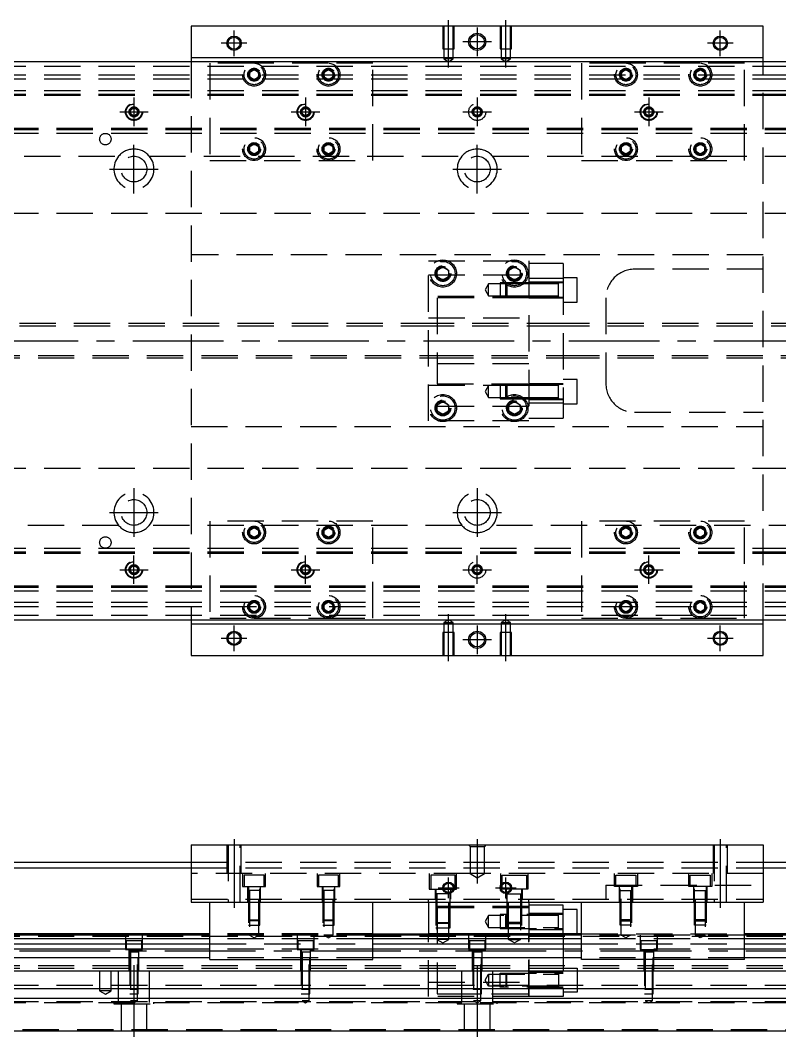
# Model space of a CAD drawing. Extents: x -28 to 973, y -273 to 112.
# Drawn here: x 237.3 to 502.7, y -243.2 to 112 of the extents above; entities that cross this region are included whole.
import ezdxf

# ---------------------------------------------------------------- set-up
doc = ezdxf.new("R2010")
doc.units = 0
doc.linetypes.add('CENTER', pattern=[50.8, 31.75, -6.35, 6.35, -6.35])
doc.linetypes.add('DASHED', pattern=[19.05, 12.7, -6.35])
doc.layers.get('0').update_dxf_attribs({"linetype": 'CONTINUOUS'})
doc.layers.add('CENTER', color=1, linetype='CENTER')

msp = doc.modelspace()

# ---------------------------------------------------------------- linework, layer by layer
at = {"color": 7, "linetype": 'CONTINUOUS'}
for p, q in [((297, 110), (297, 99)), ((497, 110), (297, 110)), ((497, 99), (497, 110)), ((791, 97.5), (3, 97.5)), ((297, 99), (497, 99)), ((297, 99), (297, 97.5)), ((497, 97.5), (497, 99)), ((3, -97.5), (791, -97.5)), ((297, -97.5), (297, -99)), ((297, -99), (297, -110)), ((497, -99), (297, -99)), ((497, -99), (497, -97.5)), ((497, -110), (497, -99)), ((297, -110), (497, -110)), ((297, -176.21), (297, -196.21)), ((297, -176.21), (497, -176.21)), ((497, -176.21), (497, -196.21)), ((3, -182.21), (297, -182.21)), ((11, -184.21), (297, -184.21)), ((497, -182.21), (791, -182.21)), ((497, -184.21), (783, -184.21)), ((297, -196.21), (497, -196.21)), ((303.5, -216.21), (303.5, -196.21)), ((360.5, -216.21), (360.5, -196.21)), ((380, -196.21), (380, -207.71)), ((415, -196.21), (415, -207.71)), ((427, -197.21), (415, -197.21)), ((427, -207.71), (427, -197.21)), ((432, -198.71), (427, -198.71)), ((432, -207.21), (432, -198.71)), ((433.5, -216.21), (433.5, -196.21)), ((490.5, -216.21), (490.5, -196.21)), ((303.5, -207.71), (17, -207.71)), ((303.5, -208.962272), (17, -208.962272)), ((303.5, -207.21), (77.5, -207.21)), ((360.5, -207.21), (380, -207.21)), ((433.5, -207.71), (360.5, -207.71)), ((433.5, -208.962272), (360.5, -208.962272)), ((433.5, -207.21), (427, -207.21)), ((427, -207.21), (432, -207.21)), ((722, -207.21), (490.5, -207.21)), ((777, -207.71), (490.5, -207.71)), ((777, -208.962272), (490.5, -208.962272)), ((17, -210.73668), (303.5, -210.73668)), ((303.5, -212.633076), (17, -212.633076)), ((360.5, -210.73668), (433.5, -210.73668)), ((433.5, -212.633076), (360.5, -212.633076)), ((490.5, -210.73668), (777, -210.73668)), ((777, -212.633076), (490.5, -212.633076)), ((303.5, -215.687372), (17, -215.687372)), ((303.5, -216.21), (360.5, -216.21)), ((433.5, -215.687372), (360.5, -215.687372)), ((490.5, -216.21), (433.5, -216.21)), ((777, -215.687372), (490.5, -215.687372)), ((17, -220.21), (777, -220.21)), ((777, -226.51), (17, -226.51)), ((777, -229.91), (17, -229.91)), ((17, -241.21), (777, -241.21))]:
    msp.add_line(p, q, dxfattribs=at)
at = {"color": 3, "linetype": 'DASHED'}
for p, q in [((385.000006, 110), (385.000006, 102)), ((385.35, 110), (385.35, 102)), ((388.65, 102), (388.65, 110)), ((388.999994, 102), (388.999994, 110)), ((405.000006, 110), (405.000006, 102)), ((405.35, 110), (405.35, 102)), ((408.65, 102), (408.65, 110)), ((408.999994, 102), (408.999994, 110)), ((385.000006, 102), (388.999994, 102)), ((385.35, 102), (385.35, 98.5)), ((388.65, 98.5), (388.65, 102)), ((405.000006, 102), (408.999994, 102)), ((405.35, 102), (405.35, 98.5)), ((408.65, 98.5), (408.65, 102)), ((17, 96), (777, 96)), ((297, 97.5), (297, -97.5)), ((319, 97), (303.5, 97)), ((303.5, 97), (303.5, 63)), ((345, 97), (319, 97)), ((360.5, 97), (345, 97)), ((360.5, 63), (360.5, 97)), ((388.65, 98.5), (385.35, 98.5)), ((385.35, 98.5), (387, 97.547372)), ((387, 97.547372), (388.65, 98.5)), ((408.65, 98.5), (405.35, 98.5)), ((405.35, 98.5), (407, 97.547372)), ((407, 97.547372), (408.65, 98.5)), ((433.5, 97), (433.5, 63)), ((449, 97), (433.5, 97)), ((475, 97), (449, 97)), ((490.5, 97), (475, 97)), ((490.5, 63), (490.5, 97)), ((497, -97.5), (497, 97.5)), ((17, 93), (777, 93)), ((317, 93), (317.030168, 93.346066)), ((317.5, 93.866026), (319, 94.73205)), ((317.5, 92.133974), (317.5, 93.866026)), ((319, 94.73205), (320.5, 93.866026)), ((320.5, 93.866026), (320.5, 92.133974)), ((343, 93), (343.023172, 93.30356)), ((343.5, 93.866026), (345, 94.73205)), ((343.5, 92.133974), (343.5, 93.866026)), ((345, 94.73205), (346.5, 93.866026)), ((346.5, 93.866026), (346.5, 92.133974)), ((447.5, 93.866026), (449, 94.73205)), ((447.5, 92.133974), (447.5, 93.866026)), ((449, 94.73205), (450.5, 93.866026)), ((450.5, 93.866026), (450.5, 92.133974)), ((450.973226, 93.326156), (451, 93)), ((473.5, 93.866026), (475, 94.73205)), ((473.5, 92.133974), (473.5, 93.866026)), ((475, 94.73205), (476.5, 93.866026)), ((476.5, 93.866026), (476.5, 92.133974)), ((476.973226, 93.326156), (477, 93)), ((17, 91.5), (777, 91.5)), ((319, 91.26795), (317.5, 92.133974)), ((320.5, 92.133974), (319, 91.26795)), ((345, 91.26795), (343.5, 92.133974)), ((346.5, 92.133974), (345, 91.26795)), ((449, 91.26795), (447.5, 92.133974)), ((450.5, 92.133974), (449, 91.26795)), ((475, 91.26795), (473.5, 92.133974)), ((476.5, 92.133974), (475, 91.26795)), ((17, 87.5), (777, 87.5)), ((17, 86.247728), (777, 86.247728)), ((17, 86.1147), (777, 86.1147)), ((17, 86.1), (777, 86.1)), ((17, 85.8), (777, 85.8)), ((275.5, 80), (275.516134, 80.21941)), ((275.75, 80.721688), (277, 81.443376)), ((275.75, 79.278312), (275.75, 80.721688)), ((277, 78.556624), (275.75, 79.278312)), ((277, 81.443376), (278.25, 80.721688)), ((278.25, 79.278312), (277, 78.556624)), ((278.25, 80.721688), (278.25, 79.278312)), ((335.5, 80), (335.516134, 80.21941)), ((335.75, 80.721688), (337, 81.443376)), ((335.75, 79.278312), (335.75, 80.721688)), ((337, 78.556624), (335.75, 79.278312)), ((337, 81.443376), (338.25, 80.721688)), ((338.25, 79.278312), (337, 78.556624)), ((338.25, 80.721688), (338.25, 79.278312)), ((455.75, 80.721688), (457, 81.443376)), ((455.75, 79.278312), (455.75, 80.721688)), ((457, 78.556624), (455.75, 79.278312)), ((457, 81.443376), (458.25, 80.721688)), ((458.25, 79.278312), (457, 78.556624)), ((458.25, 80.721688), (458.25, 79.278312)), ((458.477374, 80.25955), (458.5, 80)), ((777, 74.2), (17, 74.2)), ((777, 73.9), (17, 73.9)), ((777, 73.8853), (17, 73.8853)), ((777, 73.752272), (17, 73.752272)), ((777, 72.5), (17, 72.5)), ((317.5, 67.866026), (319, 68.73205)), ((317.5, 66.133974), (317.5, 67.866026)), ((319, 68.73205), (320.5, 67.866026)), ((320.5, 67.866026), (320.5, 66.133974)), ((343.5, 67.866026), (345, 68.73205)), ((343.5, 66.133974), (343.5, 67.866026)), ((345, 68.73205), (346.5, 67.866026)), ((346.5, 67.866026), (346.5, 66.133974)), ((447.5, 67.866026), (449, 68.73205)), ((447.5, 66.133974), (447.5, 67.866026)), ((449, 68.73205), (450.5, 67.866026)), ((450.5, 67.866026), (450.5, 66.133974)), ((473.5, 67.866026), (475, 68.73205)), ((473.5, 66.133974), (473.5, 67.866026)), ((475, 68.73205), (476.5, 67.866026)), ((476.5, 67.866026), (476.5, 66.133974)), ((162.361903, 64.5), (271.638097, 64.5)), ((282.361903, 64.5), (391.638097, 64.5)), ((319, 65.26795), (317.5, 66.133974)), ((320.5, 66.133974), (319, 65.26795)), ((320.973226, 67.326156), (321, 67)), ((345, 65.26795), (343.5, 66.133974)), ((346.5, 66.133974), (345, 65.26795)), ((346.973226, 67.326156), (347, 67)), ((402.361903, 64.5), (511.638097, 64.5)), ((447, 67), (447.023172, 67.30356)), ((449, 65.26795), (447.5, 66.133974)), ((450.5, 66.133974), (449, 65.26795)), ((473, 67), (473.030168, 67.346066)), ((475, 65.26795), (473.5, 66.133974)), ((476.5, 66.133974), (475, 65.26795)), ((303.5, 63), (360.5, 63)), ((433.5, 63), (490.5, 63)), ((777, 44.5), (17, 44.5)), ((497, 30), (297, 30)), ((380, 28), (415, 28)), ((380, -28), (380, 28)), ((383, 24.6547), (385, 25.809402)), ((385, 25.809402), (387, 24.6547)), ((408, 24.6547), (410, 25.809402)), ((410, 25.809402), (412, 24.6547)), ((415, 28), (415, -28)), ((427, 27), (415, 27)), ((427, 27), (427, 21.748564)), ((497, 25), (452, 25)), ((380, 23), (415, 23)), ((382.5, 23.5), (382.518502, 23.803588)), ((383, 22.3453), (383, 24.6547)), ((385, 21.190598), (383, 22.3453)), ((387, 22.3453), (385, 21.190598)), ((387, 24.6547), (387, 22.3453)), ((408, 22.3453), (408, 24.6547)), ((410, 21.190598), (408, 22.3453)), ((412, 22.3453), (410, 21.190598)), ((412, 24.6547), (412, 22.3453)), ((412.483582, 23.786038), (412.5, 23.5)), ((427, 21.748564), (415, 21.748564)), ((432, 22.00352), (427, 22.00352)), ((427, 21.748564), (427, -21.748564)), ((432, 13.50352), (432, 22.00352)), ((401, 19.85352), (399.787564, 17.75352)), ((401, 15.65352), (401, 19.85352)), ((405, 19.85352), (401, 19.85352)), ((405, 20.253516), (405, 15.253526)), ((407.4, 20.253516), (405, 20.253516)), ((407, 19.85352), (405, 19.85352)), ((407.4, 20.25352), (407, 19.85352)), ((407, 15.65352), (407, 19.85352)), ((415, 19.85352), (407, 19.85352)), ((415, 19.85352), (407, 19.85352)), ((407.4, 20.25352), (407.4, 15.25352)), ((415, 20.25352), (407.4, 20.25352)), ((415, 20.253516), (407.4, 20.253516)), ((427, 20.50352), (415, 20.50352)), ((425.405, 20.25352), (415, 20.25352)), ((425.4, 19.85352), (415, 19.85352)), ((427, 20.25352), (425.395, 20.25352)), ((425.4, 15.253516), (425.4, 20.253526)), ((425.4, 19.85352), (425.4, 20.253526)), ((425.4, 15.253516), (425.4, 20.253526)), ((425.4, 19.996122), (425.4, 20.25352)), ((425.4, 20.25352), (425.4, 19.996072)), ((425.4, 15.51097), (425.4, 19.996122)), ((425.4, 15.65352), (425.4, 19.85352)), ((415, 15.5), (380, 15.5)), ((383, 15), (383, -15)), ((415, 15), (383, 15)), ((399.787564, 17.75352), (401, 15.65352)), ((401, 15.65352), (405, 15.65352)), ((405, 15.65352), (407, 15.65352)), ((405, 15.253526), (407.4, 15.253526)), ((407, 15.65352), (415, 15.65352)), ((407, 15.65352), (407.4, 15.25352)), ((407, 15.65352), (415, 15.65352)), ((407.4, 15.253526), (415, 15.253526)), ((407.4, 15.25352), (415, 15.25352)), ((415, 15.65352), (425.4, 15.65352)), ((415, 15.25352), (425.405, 15.25352)), ((415, 15.00352), (427, 15.00352)), ((425.395, 15.25352), (427, 15.25352)), ((425.4, 15.253516), (425.4, 15.65352)), ((425.4, 15.510988), (425.4, 15.25352)), ((425.4, 15.25352), (425.4, 15.51097)), ((442, 15), (442, -15)), ((427, 13.50352), (432, 13.50352)), ((380, 8), (415, 8)), ((383, 6), (72, 6)), ((383, 5.125), (72, 5.125)), ((427, 6), (383, 6)), ((427, 5.999994), (383, 5.999994)), ((427, 5.125), (383, 5.125)), ((427, 5.125), (383, 5.125)), ((722, 6), (427, 6)), ((722, 5.125), (427, 5.125)), ((72, -5.125), (383, -5.125)), ((72, -6), (383, -6)), ((383, -5.125), (427, -5.125)), ((383, -5.125), (427, -5.125)), ((383, -5.999994), (427, -5.999994)), ((383, -6), (427, -6)), ((427, -5.125), (722, -5.125)), ((427, -6), (722, -6)), ((415, -8), (380, -8)), ((432, -13.50352), (427, -13.50352)), ((432, -22.00352), (432, -13.50352)), ((380, -15.5), (415, -15.5)), ((383, -15), (415, -15)), ((401, -15.65352), (399.787564, -17.75352)), ((399.787564, -17.75352), (401, -19.85352)), ((401, -19.85352), (401, -15.65352)), ((405, -15.65352), (401, -15.65352)), ((405, -15.253526), (405, -20.253516)), ((407.4, -15.253526), (405, -15.253526)), ((407, -15.65352), (405, -15.65352)), ((407.4, -15.25352), (407, -15.65352)), ((407, -19.85352), (407, -15.65352)), ((415, -15.65352), (407, -15.65352)), ((415, -15.65352), (407, -15.65352)), ((407.4, -15.25352), (407.4, -20.25352)), ((415, -15.25352), (407.4, -15.25352)), ((415, -15.253526), (407.4, -15.253526)), ((427, -15.00352), (415, -15.00352)), ((425.405, -15.25352), (415, -15.25352)), ((425.4, -15.65352), (415, -15.65352)), ((427, -15.25352), (425.395, -15.25352)), ((425.4, -20.25267), (425.4, -15.253516)), ((425.4, -15.51092), (425.4, -15.25352)), ((425.4, -15.25352), (425.4, -15.51097)), ((425.4, -19.996072), (425.4, -15.51092)), ((383, -22.3453), (385, -21.190598)), ((385, -21.190598), (387, -22.3453)), ((401, -19.85352), (405, -19.85352)), ((405, -19.85352), (407, -19.85352)), ((405, -20.253516), (407.4, -20.253516)), ((407, -19.85352), (415, -19.85352)), ((407, -19.85352), (407.4, -20.25352)), ((407, -19.85352), (415, -19.85352)), ((407.4, -20.253516), (415, -20.253516)), ((407.4, -20.25352), (415, -20.25352)), ((408, -22.3453), (410, -21.190598)), ((410, -21.190598), (412, -22.3453)), ((415, -19.85352), (425.4, -19.85352)), ((415, -20.25352), (425.405, -20.25352)), ((415, -20.50352), (427, -20.50352)), ((425.395, -20.25352), (427, -20.25352)), ((425.4, -19.996054), (425.4, -20.25352)), ((425.4, -20.25352), (425.4, -19.996072)), ((425.4, -20.253526), (425.4, -20.25267)), ((415, -23), (380, -23)), ((382.5, -23.5), (382.518502, -23.196412)), ((383, -24.6547), (383, -22.3453)), ((385, -25.809402), (383, -24.6547)), ((387, -24.6547), (385, -25.809402)), ((387, -22.3453), (387, -24.6547)), ((408, -24.6547), (408, -22.3453)), ((410, -25.809402), (408, -24.6547)), ((412, -24.6547), (410, -25.809402)), ((412, -22.3453), (412, -24.6547)), ((412.483582, -23.213962), (412.5, -23.5)), ((427, -21.748564), (415, -21.748564)), ((427, -21.748564), (427, -27)), ((427, -22.00352), (432, -22.00352)), ((415, -28), (380, -28)), ((415, -27), (427, -27)), ((452, -25), (497, -25)), ((297, -30), (497, -30)), ((17, -44.5), (777, -44.5)), ((360.5, -63), (303.5, -63)), ((303.5, -63), (303.5, -97)), ((360.5, -97), (360.5, -63)), ((433.5, -63), (433.5, -97)), ((490.5, -63), (433.5, -63)), ((490.5, -97), (490.5, -63)), ((271.638097, -64.5), (162.361903, -64.5)), ((391.638097, -64.5), (282.361903, -64.5)), ((317.5, -66.133974), (319, -65.26795)), ((317.5, -67.866026), (317.5, -66.133974)), ((319, -65.26795), (320.5, -66.133974)), ((320.5, -66.133974), (320.5, -67.866026)), ((320.973226, -66.673844), (321, -67)), ((343, -67), (343.023172, -66.69644)), ((343.5, -66.133974), (345, -65.26795)), ((343.5, -67.866026), (343.5, -66.133974)), ((345, -65.26795), (346.5, -66.133974)), ((346.5, -66.133974), (346.5, -67.866026)), ((511.638097, -64.5), (402.361903, -64.5)), ((447, -67), (447.023172, -66.69644)), ((447.5, -66.133974), (449, -65.26795)), ((447.5, -67.866026), (447.5, -66.133974)), ((449, -65.26795), (450.5, -66.133974)), ((450.5, -66.133974), (450.5, -67.866026)), ((473, -67), (473.030168, -66.653934)), ((473.5, -66.133974), (475, -65.26795)), ((473.5, -67.866026), (473.5, -66.133974)), ((475, -65.26795), (476.5, -66.133974)), ((476.5, -66.133974), (476.5, -67.866026)), ((319, -68.73205), (317.5, -67.866026)), ((320.5, -67.866026), (319, -68.73205)), ((345, -68.73205), (343.5, -67.866026)), ((346.5, -67.866026), (345, -68.73205)), ((449, -68.73205), (447.5, -67.866026)), ((450.5, -67.866026), (449, -68.73205)), ((475, -68.73205), (473.5, -67.866026)), ((476.5, -67.866026), (475, -68.73205)), ((17, -72.5), (777, -72.5)), ((17, -73.752272), (777, -73.752272)), ((17, -73.8853), (777, -73.8853)), ((17, -73.9), (777, -73.9)), ((17, -74.2), (777, -74.2)), ((275.75, -79.278312), (277, -78.556624)), ((275.75, -80.721688), (275.75, -79.278312)), ((277, -81.443376), (275.75, -80.721688)), ((277, -78.556624), (278.25, -79.278312)), ((278.25, -80.721688), (277, -81.443376)), ((278.25, -79.278312), (278.25, -80.721688)), ((278.477374, -79.74045), (278.5, -80)), ((335.75, -79.278312), (337, -78.556624)), ((335.75, -80.721688), (335.75, -79.278312)), ((337, -81.443376), (335.75, -80.721688)), ((337, -78.556624), (338.25, -79.278312)), ((338.25, -80.721688), (337, -81.443376)), ((338.25, -79.278312), (338.25, -80.721688)), ((338.477374, -79.74045), (338.5, -80)), ((455.5, -80), (455.516134, -79.78059)), ((455.75, -79.278312), (457, -78.556624)), ((455.75, -80.721688), (455.75, -79.278312)), ((457, -81.443376), (455.75, -80.721688)), ((457, -78.556624), (458.25, -79.278312)), ((458.25, -80.721688), (457, -81.443376)), ((458.25, -79.278312), (458.25, -80.721688)), ((777, -85.8), (17, -85.8)), ((777, -86.1), (17, -86.1)), ((777, -86.1147), (17, -86.1147)), ((777, -86.247728), (17, -86.247728)), ((777, -87.5), (17, -87.5)), ((777, -91.5), (17, -91.5)), ((317.5, -92.133974), (319, -91.26795)), ((317.5, -93.866026), (317.5, -92.133974)), ((319, -91.26795), (320.5, -92.133974)), ((320.5, -92.133974), (320.5, -93.866026)), ((343.5, -92.133974), (345, -91.26795)), ((343.5, -93.866026), (343.5, -92.133974)), ((345, -91.26795), (346.5, -92.133974)), ((346.5, -92.133974), (346.5, -93.866026)), ((447.5, -92.133974), (449, -91.26795)), ((447.5, -93.866026), (447.5, -92.133974)), ((449, -91.26795), (450.5, -92.133974)), ((450.5, -92.133974), (450.5, -93.866026)), ((473.5, -92.133974), (475, -91.26795)), ((473.5, -93.866026), (473.5, -92.133974)), ((475, -91.26795), (476.5, -92.133974)), ((476.5, -92.133974), (476.5, -93.866026)), ((777, -93), (17, -93)), ((319, -94.73205), (317.5, -93.866026)), ((320.5, -93.866026), (319, -94.73205)), ((320.973226, -92.673844), (321, -93)), ((343, -93), (343.023172, -92.69644)), ((345, -94.73205), (343.5, -93.866026)), ((346.5, -93.866026), (345, -94.73205)), ((447, -93), (447.023172, -92.69644)), ((449, -94.73205), (447.5, -93.866026)), ((450.5, -93.866026), (449, -94.73205)), ((473, -93), (473.030168, -92.653934)), ((475, -94.73205), (473.5, -93.866026)), ((476.5, -93.866026), (475, -94.73205)), ((777, -96), (17, -96)), ((303.5, -97), (319, -97)), ((319, -97), (345, -97)), ((345, -97), (360.5, -97)), ((387, -97.547372), (385.35, -98.5)), ((385.35, -98.5), (387, -98.5)), ((385.35, -98.5), (385.35, -102)), ((388.65, -98.5), (387, -97.547372)), ((387, -98.5), (388.65, -98.5)), ((388.65, -102), (388.65, -98.5)), ((407, -97.547372), (405.35, -98.5)), ((405.35, -98.5), (407, -98.5)), ((405.35, -98.5), (405.35, -102)), ((408.65, -98.5), (407, -97.547372)), ((407, -98.5), (408.65, -98.5)), ((408.65, -102), (408.65, -98.5)), ((433.5, -97), (449, -97)), ((449, -97), (475, -97)), ((475, -97), (490.5, -97)), ((388.999994, -102), (385.000006, -102)), ((385.000006, -102), (385.000006, -110)), ((385.35, -102), (385.35, -110)), ((388.65, -110), (388.65, -102)), ((388.999994, -110), (388.999994, -102)), ((408.999994, -102), (405.000006, -102)), ((405.000006, -102), (405.000006, -110)), ((405.35, -102), (405.35, -110)), ((408.65, -110), (408.65, -102)), ((408.999994, -110), (408.999994, -102)), ((309.500006, -176.21), (309.500006, -186.21)), ((309.9, -176.21), (309.9, -196.21)), ((314.1, -196.21), (314.1, -176.21)), ((314.499994, -186.21), (314.499994, -176.21)), ((394.5, -176.71), (394, -176.21)), ((394.5, -176.71), (394.5, -186.21)), ((394.5, -176.71), (399.5, -176.71)), ((400, -176.21), (399.5, -176.71)), ((399.5, -186.21), (399.5, -176.71)), ((479.500006, -176.21), (479.500006, -186.21)), ((479.9, -176.21), (479.9, -196.21)), ((484.1, -196.21), (484.1, -176.21)), ((484.499994, -186.21), (484.499994, -176.21)), ((297, -182.21), (497, -182.21)), ((297, -184.21), (497, -184.21)), ((394.5, -186.21), (297, -186.21)), ((315, -186.21), (315, -190.71)), ((322.5, -186.71), (315.5, -186.71)), ((315.5, -186.71), (315.5, -190.71)), ((322.5, -190.71), (322.5, -186.71)), ((323, -190.71), (323, -186.21)), ((341, -186.21), (341, -190.71)), ((348.5, -186.71), (341.5, -186.71)), ((341.5, -186.71), (341.5, -190.71)), ((348.5, -190.71), (348.5, -186.71)), ((349, -190.71), (349, -186.21)), ((380.25, -186.21), (380.25, -191.71)), ((389.25, -186.71), (380.75, -186.71)), ((380.75, -186.71), (380.75, -191.71)), ((389.25, -191.71), (389.25, -186.71)), ((389.75, -191.71), (389.75, -186.21)), ((399.5, -186.21), (394.5, -186.21)), ((394.5, -186.21), (397, -187.653376)), ((397, -187.653376), (399.5, -186.21)), ((497, -186.21), (399.5, -186.21)), ((405.25, -191.71), (405.25, -186.21)), ((405.75, -186.71), (414.25, -186.71)), ((405.75, -191.71), (405.75, -186.71)), ((414.25, -186.71), (414.25, -191.71)), ((414.75, -186.21), (414.75, -191.71)), ((445, -190.71), (445, -186.21)), ((445.5, -186.71), (452.5, -186.71)), ((445.5, -190.71), (445.5, -186.71)), ((452.5, -186.71), (452.5, -190.71)), ((453, -186.21), (453, -190.71)), ((471, -190.71), (471, -186.21)), ((471.5, -186.71), (478.5, -186.71)), ((471.5, -190.71), (471.5, -186.71)), ((478.5, -186.71), (478.5, -190.71)), ((479, -186.21), (479, -190.71)), ((315, -190.71), (323, -190.71)), ((316.75, -190.71), (316.75, -196.21)), ((317, -190.71), (317, -204.21)), ((321, -204.21), (321, -190.71)), ((321.25, -196.21), (321.25, -190.71)), ((341, -190.71), (349, -190.71)), ((342.75, -190.71), (342.75, -196.21)), ((343, -190.71), (343, -204.21)), ((347, -204.21), (347, -190.71)), ((347.25, -196.21), (347.25, -190.71)), ((380.25, -191.71), (389.75, -191.71)), ((382.25, -191.71), (382.25, -195.21)), ((382.500006, -191.71), (382.500006, -205.21)), ((387.499994, -205.21), (387.499994, -191.71)), ((387.75, -195.21), (387.75, -191.71)), ((414.75, -191.71), (405.25, -191.71)), ((407.25, -195.21), (407.25, -191.71)), ((407.500006, -205.21), (407.500006, -191.71)), ((412.499994, -191.71), (412.499994, -205.21)), ((412.75, -191.71), (412.75, -195.21)), ((442, -190.21), (497, -190.21)), ((442, -190.21), (442, -195.21)), ((453, -190.71), (445, -190.71)), ((446.75, -196.21), (446.75, -190.71)), ((447, -204.21), (447, -190.71)), ((451, -190.71), (451, -204.21)), ((451.25, -190.71), (451.25, -196.21)), ((479, -190.71), (471, -190.71)), ((472.75, -196.21), (472.75, -190.71)), ((473, -204.21), (473, -190.71)), ((477, -190.71), (477, -204.21)), ((477.25, -190.71), (477.25, -196.21)), ((297, -195.21), (497, -195.21)), ((321.000006, -192.11), (316.999994, -192.11)), ((317.35, -192.11), (317.35, -207.71)), ((320.65, -207.71), (320.65, -192.11)), ((347.000006, -192.11), (342.999994, -192.11)), ((343.35, -192.11), (343.35, -207.71)), ((346.65, -207.71), (346.65, -192.11)), ((380, -196.21), (380, -195.21)), ((387.500006, -193.31), (382.499994, -193.31)), ((382.9, -193.31), (382.9, -209.21)), ((387.1, -209.21), (387.1, -193.31)), ((407.499994, -193.31), (412.500006, -193.31)), ((407.9, -209.21), (407.9, -193.31)), ((412.1, -193.31), (412.1, -209.21)), ((415, -196.21), (415, -195.21)), ((446.999994, -192.11), (451.000006, -192.11)), ((447.35, -207.71), (447.35, -192.11)), ((450.65, -192.11), (450.65, -207.71)), ((472.999994, -192.11), (477.000006, -192.11)), ((473.35, -207.71), (473.35, -192.11)), ((476.65, -192.11), (476.65, -207.71)), ((415, -197.71), (380, -197.71)), ((383, -198.21), (383, -228.21)), ((415, -198.21), (383, -198.21)), ((415, -197.21), (415, -229.21)), ((422.35, -197.21), (422, -197.21)), ((317, -202.36), (321, -202.36)), ((317, -202.36), (317.35, -202.71)), ((320.65, -202.71), (321, -202.36)), ((343, -202.36), (347, -202.36)), ((343, -202.36), (343.35, -202.71)), ((346.65, -202.71), (347, -202.36)), ((401, -200.86), (399.787564, -202.96)), ((401, -205.06), (401, -200.86)), ((425.4, -200.86), (401, -200.86)), ((405, -200.460006), (405, -205.459994)), ((427, -200.460006), (405, -200.460006)), ((407.4, -200.46), (407, -200.86)), ((407, -205.06), (407, -200.86)), ((407.4, -200.46), (407.4, -205.46)), ((427, -200.21), (415, -200.21)), ((425.4, -205.460006), (425.4, -200.46)), ((451, -202.36), (447, -202.36)), ((447.35, -202.71), (447, -202.36)), ((451, -202.36), (450.65, -202.71)), ((477, -202.36), (473, -202.36)), ((473.35, -202.71), (473, -202.36)), ((477, -202.36), (476.65, -202.71)), ((317, -204.21), (321, -204.21)), ((320.65, -202.71), (317.35, -202.71)), ((343, -204.21), (347, -204.21)), ((346.65, -202.71), (343.35, -202.71)), ((382.5, -203.31), (385.5, -203.31)), ((382.5, -203.31), (382.9, -203.71)), ((382.500006, -205.21), (385.5, -205.21)), ((385.5, -203.71), (382.9, -203.71)), ((385.5, -203.31), (387.5, -203.31)), ((387.1, -203.71), (385.5, -203.71)), ((385.5, -205.21), (387.499994, -205.21)), ((387.1, -203.71), (387.5, -203.31)), ((399.787564, -202.96), (401, -205.06)), ((401, -205.06), (425.4, -205.06)), ((405, -205.459994), (427, -205.459994)), ((407, -205.06), (407.4, -205.46)), ((409.5, -203.31), (407.5, -203.31)), ((407.9, -203.71), (407.5, -203.31)), ((409.5, -205.21), (407.500006, -205.21)), ((407.9, -203.71), (409.5, -203.71)), ((412.5, -203.31), (409.5, -203.31)), ((409.5, -203.71), (412.1, -203.71)), ((412.499994, -205.21), (409.5, -205.21)), ((412.5, -203.31), (412.1, -203.71)), ((415, -205.71), (427, -205.71)), ((451, -204.21), (447, -204.21)), ((447.35, -202.71), (450.65, -202.71)), ((477, -204.21), (473, -204.21)), ((473.35, -202.71), (476.65, -202.71)), ((72, -208.085), (722, -208.085)), ((274, -207.71), (274, -212.71)), ((280, -212.71), (280, -207.71)), ((360.5, -207.21), (303.5, -207.21)), ((360.5, -207.71), (303.5, -207.71)), ((360.5, -208.962272), (303.5, -208.962272)), ((320.65, -207.71), (317.35, -207.71)), ((317.35, -207.71), (319, -208.662628)), ((319, -208.662628), (320.65, -207.71)), ((334, -207.71), (334, -212.71)), ((340, -212.71), (340, -207.71)), ((346.65, -207.71), (343.35, -207.71)), ((343.35, -207.71), (345, -208.662628)), ((345, -208.662628), (346.65, -207.71)), ((427, -207.21), (380, -207.21)), ((415, -207.21), (380, -207.21)), ((380, -229.21), (380, -207.71)), ((387.1, -209.21), (382.9, -209.21)), ((382.9, -209.21), (385, -210.422436)), ((385, -210.422436), (387.1, -209.21)), ((408.5, -207.210006), (385.5, -207.210006)), ((394, -207.71), (394, -212.71)), ((400, -212.71), (400, -207.71)), ((407.9, -209.21), (412.1, -209.21)), ((410, -210.422436), (407.9, -209.21)), ((412.1, -209.21), (410, -210.422436)), ((415, -229.21), (415, -207.71)), ((427, -207.71), (427, -229.21)), ((433.5, -207.21), (490.5, -207.21)), ((490.5, -207.71), (433.5, -207.71)), ((490.5, -208.962272), (433.5, -208.962272)), ((447.35, -207.71), (450.65, -207.71)), ((449, -208.662628), (447.35, -207.71)), ((450.65, -207.71), (449, -208.662628)), ((454, -207.71), (454, -212.71)), ((460, -212.71), (460, -207.71)), ((473.35, -207.71), (476.65, -207.71)), ((475, -208.662628), (473.35, -207.71)), ((476.65, -207.71), (475, -208.662628)), ((274, -212.71), (280, -212.71)), ((279.75, -209.71), (274.25, -209.71)), ((274.25, -209.71), (274.25, -212.71)), ((275.25, -212.71), (275.25, -220.21)), ((275.5, -212.71), (275.5, -228.21)), ((278.5, -228.21), (278.5, -212.71)), ((278.75, -220.21), (278.75, -212.71)), ((279.75, -212.71), (279.75, -209.71)), ((303.5, -210.73668), (360.5, -210.73668)), ((360.5, -212.633076), (303.5, -212.633076)), ((334, -212.71), (340, -212.71)), ((339.75, -209.71), (334.25, -209.71)), ((334.25, -209.71), (334.25, -212.71)), ((335.25, -212.71), (335.25, -220.21)), ((335.5, -212.71), (335.5, -228.21)), ((338.5, -228.21), (338.5, -212.71)), ((338.75, -220.21), (338.75, -212.71)), ((339.75, -212.71), (339.75, -209.71)), ((394, -212.71), (400, -212.71)), ((399.75, -209.71), (394.25, -209.71)), ((394.25, -209.71), (394.25, -212.71)), ((395.25, -212.71), (395.25, -220.21)), ((395.5, -212.71), (395.5, -228.21)), ((398.5, -228.21), (398.5, -212.71)), ((398.75, -220.21), (398.75, -212.71)), ((399.75, -212.71), (399.75, -209.71)), ((433.5, -210.73668), (490.5, -210.73668)), ((490.5, -212.633076), (433.5, -212.633076)), ((454, -212.71), (460, -212.71)), ((459.75, -209.71), (454.25, -209.71)), ((454.25, -209.71), (454.25, -212.71)), ((455.25, -212.71), (455.25, -220.21)), ((455.5, -212.71), (455.5, -228.21)), ((458.5, -228.21), (458.5, -212.71)), ((458.75, -220.21), (458.75, -212.71)), ((459.75, -212.71), (459.75, -209.71)), ((278.5, -213.71), (275.5, -213.71)), ((275.75, -213.71), (275.75, -230.71)), ((278.25, -230.71), (278.25, -213.71)), ((278.5, -213.71), (278.5, -213.705)), ((278.5, -213.715), (278.5, -213.71)), ((360.5, -215.687372), (303.5, -215.687372)), ((338.5, -213.71), (335.5, -213.71)), ((335.75, -213.71), (335.75, -230.71)), ((338.25, -230.71), (338.25, -213.71)), ((338.5, -213.71), (338.5, -213.705)), ((338.5, -213.715), (338.5, -213.71)), ((398.5, -213.71), (395.5, -213.71)), ((395.75, -213.71), (395.75, -230.71)), ((398.25, -230.71), (398.25, -213.71)), ((398.5, -213.71), (398.5, -213.705)), ((398.5, -213.715), (398.5, -213.71)), ((490.5, -215.687372), (433.5, -215.687372)), ((458.5, -213.71), (455.5, -213.71)), ((455.75, -213.71), (455.75, -230.71)), ((458.25, -230.71), (458.25, -213.71)), ((458.5, -213.71), (458.5, -213.705)), ((458.5, -213.715), (458.5, -213.71)), ((72, -218.335), (722, -218.335)), ((72, -219.21), (722, -219.21)), ((265, -220.21), (265, -227.21)), ((269, -227.21), (269, -220.21)), ((271.638098, -231.21), (271.638098, -220.21)), ((282.361902, -220.21), (282.361902, -231.21)), ((391.638098, -231.21), (391.638098, -220.21)), ((402.361902, -220.21), (402.361902, -231.21)), ((427, -219.21), (432, -219.21)), ((432, -219.21), (432, -227.71)), ((399.787564, -223.46), (401, -221.36)), ((401, -225.56), (399.787564, -223.46)), ((401, -221.36), (401, -225.56)), ((401, -221.36), (425.4, -221.36)), ((405, -225.959994), (405, -220.960006)), ((405, -220.960006), (427, -220.960006)), ((407, -221.36), (407.4, -220.96)), ((407, -221.36), (407, -225.56)), ((407.4, -225.96), (407.4, -220.96)), ((415, -220.71), (427, -220.71)), ((425.4, -220.959994), (425.4, -225.96)), ((777, -225.36), (17, -225.36)), ((269, -227.21), (265, -227.21)), ((265, -227.21), (267, -228.3647)), ((267, -228.3647), (269, -227.21)), ((275.5, -226.46), (278.5, -226.46)), ((275.5, -226.46), (275.55, -226.51)), ((275.500006, -226.460006), (275.500006, -226.51)), ((275.55, -226.51), (275.75, -226.71)), ((278.25, -226.71), (275.75, -226.71)), ((278.25, -226.71), (278.45, -226.51)), ((278.45, -226.51), (278.5, -226.46)), ((278.499994, -226.51), (278.499994, -226.460006)), ((335.5, -226.46), (338.5, -226.46)), ((335.5, -226.46), (335.55, -226.51)), ((335.500006, -226.460006), (335.500006, -226.51)), ((335.55, -226.51), (335.75, -226.71)), ((338.25, -226.71), (335.75, -226.71)), ((338.25, -226.71), (338.45, -226.51)), ((338.45, -226.51), (338.5, -226.46)), ((338.499994, -226.51), (338.499994, -226.460006)), ((380, -224.21), (415, -224.21)), ((415, -226.485918), (380, -226.485918)), ((395.5, -226.46), (398.5, -226.46)), ((395.5, -226.46), (395.55, -226.51)), ((395.500006, -226.460006), (395.500006, -226.51)), ((395.55, -226.51), (395.75, -226.71)), ((398.25, -226.71), (395.75, -226.71)), ((398.25, -226.71), (398.45, -226.51)), ((398.45, -226.51), (398.5, -226.46)), ((398.499994, -226.51), (398.499994, -226.460006)), ((425.4, -225.56), (401, -225.56)), ((427, -225.959994), (405, -225.959994)), ((407.4, -225.96), (407, -225.56)), ((427, -226.21), (415, -226.21)), ((455.5, -226.46), (458.5, -226.46)), ((455.5, -226.46), (455.55, -226.51)), ((455.500006, -226.460006), (455.500006, -226.51)), ((455.55, -226.51), (455.75, -226.71)), ((458.25, -226.71), (455.75, -226.71)), ((458.25, -226.71), (458.45, -226.51)), ((458.45, -226.51), (458.5, -226.46)), ((458.499994, -226.51), (458.499994, -226.460006)), ((275.5, -228.21), (278.5, -228.21)), ((278.25, -230.71), (275.75, -230.71)), ((275.75, -230.71), (277, -231.431688)), ((277, -231.431688), (278.25, -230.71)), ((335.5, -228.21), (338.5, -228.21)), ((338.25, -230.71), (335.75, -230.71)), ((335.75, -230.71), (337, -231.431688)), ((337, -231.431688), (338.25, -230.71)), ((415, -229.21), (380, -229.21)), ((383, -228.21), (415, -228.21)), ((395.5, -228.21), (398.5, -228.21)), ((398.25, -230.71), (395.75, -230.71)), ((395.75, -230.71), (397, -231.431688)), ((397, -231.431688), (398.25, -230.71)), ((427, -229.21), (415, -229.21)), ((432, -227.71), (427, -227.71)), ((455.5, -228.21), (458.5, -228.21)), ((458.25, -230.71), (455.75, -230.71)), ((455.75, -230.71), (457, -231.431688)), ((457, -231.431688), (458.25, -230.71)), ((777, -231.06), (17, -231.06)), ((17, -231.21), (777, -231.21)), ((270, -231.21), (270, -231.71)), ((270, -231.71), (284, -231.71)), ((272.5, -231.71), (272.5, -241.21)), ((281.5, -241.21), (281.5, -231.71)), ((284, -231.71), (284, -231.21)), ((390, -231.21), (390, -231.71)), ((390, -231.71), (404, -231.71)), ((392.5, -231.71), (392.5, -241.21)), ((401.5, -241.21), (401.5, -231.71)), ((404, -231.71), (404, -231.21)), ((28.499992, -240.71), (777, -240.71))]:
    msp.add_line(p, q, dxfattribs=at)
at = {"color": 7, "linetype": 'CONTINUOUS'}
for centre, radius in [((397, 104.5), 3), ((397, 104.5), 2.5), ((312, 104), 2.1), ((482, 104), 2.1), ((312, -104), 2.1), ((397, -104.5), 3), ((397, -104.5), 2.5), ((482, -104), 2.1), ((387, -191.21), 1.65), ((407, -191.21), 1.65)]:
    msp.add_circle(centre, radius, dxfattribs=at)
at = {"color": 3, "linetype": 'CONTINUOUS'}
for centre, radius in [((312, 104), 2.5), ((482, 104), 2.5), ((312, -104), 2.5), ((482, -104), 2.5), ((387, -191.21), 2), ((407, -191.21), 2)]:
    msp.add_circle(centre, radius, dxfattribs=at)
at = {"color": 3, "linetype": 'DASHED'}
for centre, radius in [((319, 93), 4), ((319, 93), 3.5), ((345, 93), 4), ((345, 93), 3.5), ((449, 93), 4), ((449, 93), 3.5), ((475, 93), 4), ((475, 93), 3.5), ((319, 93), 2.25), ((319, 93), 2), ((345, 93), 2.25), ((345, 93), 2), ((449, 93), 2.25), ((449, 93), 2), ((475, 93), 2.25), ((475, 93), 2), ((277, 80), 3), ((277, 80), 2.75), ((277, 80), 1.75), ((337, 80), 3), ((337, 80), 2.75), ((337, 80), 1.75), ((397, 80), 3), ((397, 80), 1.75), ((457, 80), 3), ((457, 80), 2.75), ((457, 80), 1.75), ((277, 80), 1.5), ((277, 80), 1.25), ((337, 80), 1.5), ((337, 80), 1.25), ((397, 80), 1.5), ((397, 80), 1.25), ((457, 80), 1.5), ((457, 80), 1.25), ((267, 70.5), 2), ((319, 67), 4), ((319, 67), 3.5), ((319, 67), 2.25), ((319, 67), 2), ((319, 67), 1.65), ((345, 67), 4), ((345, 67), 3.5), ((345, 67), 2.25), ((345, 67), 2), ((345, 67), 1.65), ((449, 67), 4), ((449, 67), 3.5), ((449, 67), 2.25), ((449, 67), 2), ((449, 67), 1.65), ((475, 67), 4), ((475, 67), 3.5), ((475, 67), 2.25), ((475, 67), 2), ((475, 67), 1.65), ((277, 60), 4.5), ((397, 60), 4.5), ((385, 23.5), 4.75), ((385, 23.5), 4.25), ((385, 23.5), 2.75), ((385, 23.5), 2.5), ((385, 23.5), 2.1), ((410, 23.5), 4.75), ((410, 23.5), 4.25), ((410, 23.5), 2.75), ((410, 23.5), 2.5), ((410, 23.5), 2.1), ((385, -23.5), 4.75), ((385, -23.5), 4.25), ((385, -23.5), 2.75), ((385, -23.5), 2.5), ((410, -23.5), 4.75), ((410, -23.5), 4.25), ((410, -23.5), 2.75), ((410, -23.5), 2.5), ((385, -23.5), 2.1), ((410, -23.5), 2.1), ((277, -60), 4.5), ((397, -60), 4.5), ((319, -67), 4), ((319, -67), 3.5), ((345, -67), 4), ((345, -67), 3.5), ((449, -67), 4), ((449, -67), 3.5), ((475, -67), 4), ((475, -67), 3.5), ((319, -67), 2.25), ((319, -67), 2), ((319, -67), 1.65), ((345, -67), 2.25), ((345, -67), 2), ((345, -67), 1.65), ((449, -67), 2.25), ((449, -67), 2), ((449, -67), 1.65), ((475, -67), 2.25), ((475, -67), 2), ((475, -67), 1.65), ((267, -70.5), 2), ((277, -80), 3), ((277, -80), 2.75), ((337, -80), 3), ((337, -80), 2.75), ((397, -80), 3), ((457, -80), 3), ((457, -80), 2.75), ((277, -80), 1.75), ((277, -80), 1.5), ((277, -80), 1.25), ((337, -80), 1.75), ((337, -80), 1.5), ((337, -80), 1.25), ((397, -80), 1.75), ((397, -80), 1.5), ((397, -80), 1.25), ((457, -80), 1.75), ((457, -80), 1.5), ((457, -80), 1.25), ((319, -93), 4), ((319, -93), 3.5), ((319, -93), 2.25), ((319, -93), 2), ((345, -93), 4), ((345, -93), 3.5), ((345, -93), 2.25), ((345, -93), 2), ((449, -93), 4), ((449, -93), 3.5), ((449, -93), 2.25), ((449, -93), 2), ((475, -93), 4), ((475, -93), 3.5), ((475, -93), 2.25), ((475, -93), 2)]:
    msp.add_circle(centre, radius, dxfattribs=at)
for centre, radius, start, end in [((319, 93), 1.65, 155.380023, 180), ((319, 93), 1.65, 180, 204.619977), ((319, 93), 1.65, 144.619977, 155.380023), ((319, 93), 1.65, 95.380023, 144.619977), ((319, 93), 1.65, 84.619977, 95.380023), ((319, 93), 1.65, 35.380023, 84.619977), ((319, 93), 1.65, 24.619977, 35.380023), ((319, 93), 1.65, 335.380023, 24.619977), ((345, 93), 1.65, 155.380023, 180), ((345, 93), 1.65, 180, 204.619977), ((345, 93), 1.65, 144.619977, 155.380023), ((345, 93), 1.65, 95.380023, 144.619977), ((345, 93), 1.65, 84.619977, 95.380023), ((345, 93), 1.65, 35.380023, 84.619977), ((345, 93), 1.65, 24.619977, 35.380023), ((345, 93), 1.65, 335.380023, 24.619977), ((449, 93), 1.65, 155.380023, 180), ((449, 93), 1.65, 180, 204.619977), ((449, 93), 1.65, 144.619977, 155.380023), ((449, 93), 1.65, 95.380023, 144.619977), ((449, 93), 1.65, 84.619977, 95.380023), ((449, 93), 1.65, 35.380023, 84.619977), ((449, 93), 1.65, 24.619977, 35.380023), ((449, 93), 1.65, 335.380023, 24.619977), ((475, 93), 1.65, 155.380023, 180), ((475, 93), 1.65, 180, 204.619977), ((475, 93), 1.65, 144.619977, 155.380023), ((475, 93), 1.65, 95.380023, 144.619977), ((475, 93), 1.65, 84.619977, 95.380023), ((475, 93), 1.65, 35.380023, 84.619977), ((475, 93), 1.65, 24.619977, 35.380023), ((475, 93), 1.65, 335.380023, 24.619977), ((319, 93), 1.65, 204.619977, 215.380023), ((319, 93), 1.65, 215.380023, 264.619977), ((319, 93), 1.65, 264.619977, 275.380023), ((319, 93), 1.65, 275.380023, 324.619977), ((319, 93), 1.65, 324.619977, 335.380023), ((345, 93), 1.65, 204.619977, 215.380023), ((345, 93), 1.65, 215.380023, 264.619977), ((345, 93), 1.65, 264.619977, 275.380023), ((345, 93), 1.65, 275.380023, 324.619977), ((345, 93), 1.65, 324.619977, 335.380023), ((449, 93), 1.65, 204.619977, 215.380023), ((449, 93), 1.65, 215.380023, 264.619977), ((449, 93), 1.65, 264.619977, 275.380023), ((449, 93), 1.65, 275.380023, 324.619977), ((449, 93), 1.65, 324.619977, 335.380023), ((475, 93), 1.65, 204.619977, 215.380023), ((475, 93), 1.65, 215.380023, 264.619977), ((475, 93), 1.65, 264.619977, 275.380023), ((475, 93), 1.65, 275.380023, 324.619977), ((475, 93), 1.65, 324.619977, 335.380023), ((277, 60), 7, 139.994799, 40.005201), ((277, 60), 7, 40.005201, 139.994799), ((397, 60), 7, 139.994799, 40.005201), ((397, 60), 7, 40.005201, 139.994799), ((452, 15), 10, 90, 180), ((452, -15), 10, 180, 270), ((277, -60), 7, 319.994799, 220.005201), ((397, -60), 7, 319.994799, 220.005201), ((277, -60), 7, 220.005201, 319.994799), ((397, -60), 7, 220.005201, 319.994799), ((319, -93), 1.65, 155.380023, 180), ((319, -93), 1.65, 144.619977, 155.380023), ((319, -93), 1.65, 95.380023, 144.619977), ((319, -93), 1.65, 84.619977, 95.380023), ((319, -93), 1.65, 35.380023, 84.619977), ((319, -93), 1.65, 24.619977, 35.380023), ((319, -93), 1.65, 335.380023, 24.619977), ((345, -93), 1.65, 155.380023, 180), ((345, -93), 1.65, 144.619977, 155.380023), ((345, -93), 1.65, 95.380023, 144.619977), ((345, -93), 1.65, 84.619977, 95.380023), ((345, -93), 1.65, 35.380023, 84.619977), ((345, -93), 1.65, 24.619977, 35.380023), ((345, -93), 1.65, 335.380023, 24.619977), ((449, -93), 1.65, 155.380023, 180), ((449, -93), 1.65, 144.619977, 155.380023), ((449, -93), 1.65, 95.380023, 144.619977), ((449, -93), 1.65, 84.619977, 95.380023), ((449, -93), 1.65, 35.380023, 84.619977), ((449, -93), 1.65, 24.619977, 35.380023), ((449, -93), 1.65, 335.380023, 24.619977), ((475, -93), 1.65, 155.380023, 180), ((475, -93), 1.65, 144.619977, 155.380023), ((475, -93), 1.65, 95.380023, 144.619977), ((475, -93), 1.65, 84.619977, 95.380023), ((475, -93), 1.65, 35.380023, 84.619977), ((475, -93), 1.65, 24.619977, 35.380023), ((475, -93), 1.65, 335.380023, 24.619977), ((319, -93), 1.65, 180, 204.619977), ((319, -93), 1.65, 204.619977, 215.380023), ((319, -93), 1.65, 215.380023, 264.619977), ((319, -93), 1.65, 264.619977, 275.380023), ((319, -93), 1.65, 275.380023, 324.619977), ((319, -93), 1.65, 324.619977, 335.380023), ((345, -93), 1.65, 180, 204.619977), ((345, -93), 1.65, 204.619977, 215.380023), ((345, -93), 1.65, 215.380023, 264.619977), ((345, -93), 1.65, 264.619977, 275.380023), ((345, -93), 1.65, 275.380023, 324.619977), ((345, -93), 1.65, 324.619977, 335.380023), ((449, -93), 1.65, 180, 204.619977), ((449, -93), 1.65, 204.619977, 215.380023), ((449, -93), 1.65, 215.380023, 264.619977), ((449, -93), 1.65, 264.619977, 275.380023), ((449, -93), 1.65, 275.380023, 324.619977), ((449, -93), 1.65, 324.619977, 335.380023), ((475, -93), 1.65, 180, 204.619977), ((475, -93), 1.65, 204.619977, 215.380023), ((475, -93), 1.65, 215.380023, 264.619977), ((475, -93), 1.65, 264.619977, 275.380023), ((475, -93), 1.65, 275.380023, 324.619977), ((475, -93), 1.65, 324.619977, 335.380023)]:
    msp.add_arc(centre, radius, start, end, dxfattribs=at)
at = {"layer": 'CENTER', "color": 1, "linetype": 'CENTER'}
for p, q in [((387, 95.547372), (387, 112)), ((407, 95.547372), (407, 112)), ((312, 99.5), (312, 108.5)), ((397, 109.5), (397, 99.5)), ((482, 99.5), (482, 108.5)), ((316.5, 104), (307.5, 104)), ((402, 104.5), (392, 104.5)), ((486.5, 104), (477.5, 104)), ((277, 85), (277, 75)), ((337, 85), (337, 75)), ((397, 85), (397, 75)), ((457, 85), (457, 75)), ((272, 80), (282, 80)), ((332, 80), (342, 80)), ((392, 80), (402, 80)), ((452, 80), (462, 80)), ((277, 51.5), (277, 68.5)), ((397, 51.5), (397, 68.5)), ((268.5, 60), (285.5, 60)), ((388.5, 60), (405.5, 60)), ((-28.21745, 0), (827.622347, 0)), ((277, -51.5), (277, -68.5)), ((397, -51.5), (397, -68.5)), ((268.5, -60), (285.5, -60)), ((388.5, -60), (405.5, -60)), ((277, -85), (277, -75)), ((337, -85), (337, -75)), ((397, -85), (397, -75)), ((457, -85), (457, -75)), ((272, -80), (282, -80)), ((332, -80), (342, -80)), ((392, -80), (402, -80)), ((452, -80), (462, -80)), ((387, -112), (387, -95.547372)), ((407, -112), (407, -95.547372)), ((312, -108.5), (312, -99.5)), ((397, -99.5), (397, -109.5)), ((482, -108.5), (482, -99.5)), ((316.5, -104), (307.5, -104)), ((402, -104.5), (392, -104.5)), ((486.5, -104), (477.5, -104)), ((312, -174.21), (312, -198.21)), ((397, -174.21), (397, -189.653376)), ((482, -174.21), (482, -198.21)), ((387, -194.86), (387, -187.56)), ((407, -194.86), (407, -187.56)), ((383.35, -191.21), (390.65, -191.21)), ((403.35, -191.21), (410.65, -191.21)), ((-17.038029, -213.21), (831.347774, -213.21)), ((277, -218.21), (277, -243.21)), ((397, -218.21), (397, -243.21))]:
    msp.add_line(p, q, dxfattribs=at)

doc.saveas('drawing.dxf')
